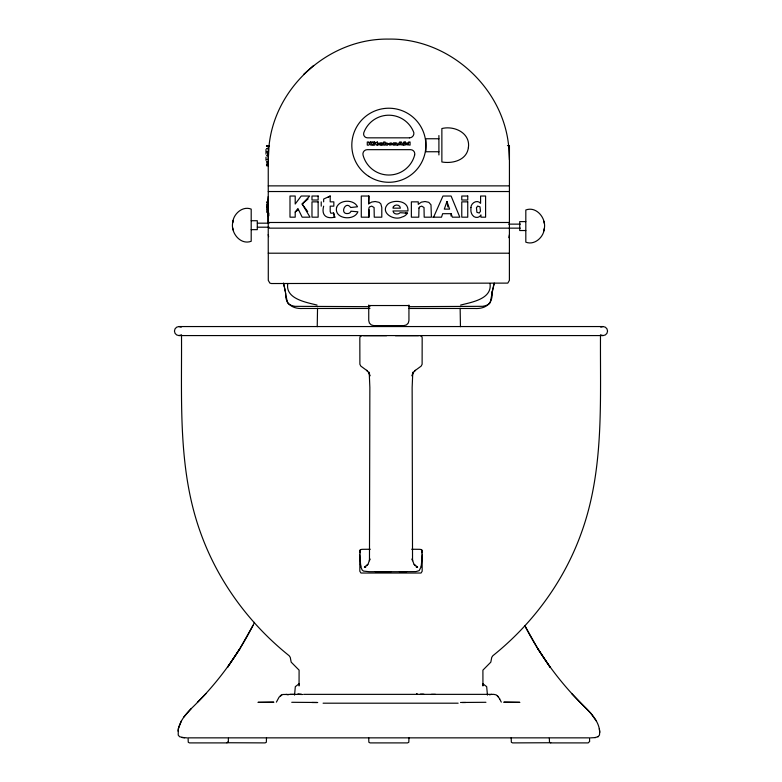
<?xml version="1.0" encoding="UTF-8"?>
<svg xmlns="http://www.w3.org/2000/svg" width="782" height="782" viewBox="0 0 782 782"><rect width="100%" height="100%" fill="white"/><g stroke="black" fill="none" stroke-linecap="round" stroke-linejoin="round"><path stroke-width="1.17" d="M509.395 253.202L268.285 253.202L268.285 280.367L269.868 283.113L271.452 283.534L507.811 283.113L509.395 280.367L509.444 145.608M487.45 695.12L486.678 686.664L482.611 683.566L482.944 685.961L482.905 670.154L490.813 662.149L491.741 657.359L492.836 655.736C533.187 623.44 564.604 580.459 581.818 531.633C604.33 468.643 600.029 400.482 600.498 334.784M268.236 159.89L269.076 145.608M422.231 554.653L421.215 566.647L419.152 570.664L415.946 571.593L400.061 571.71L369.104 571.691L363.503 571.095L362.154 570.019L360.785 566.647L359.769 554.653M317.541 308.235L317.228 326.69M299.056 685.961L299.095 670.154L291.187 662.149L290.259 657.359L289.164 655.736C248.813 623.44 217.406 580.459 200.182 531.633C177.67 468.643 181.971 400.482 181.502 334.784M450.989 216.018L451.155 213.691L442.671 213.691L441.498 217.181L432.583 217.181M299.125 684.133L299.056 684.934L299.389 683.566L295.322 686.664L294.55 695.12M232.733 222.508C230.455 232.762 240.543 245.382 251.198 241.267L251.198 209.117C242.733 205.646 233.349 213.838 232.733 222.508L233.163 220.397M544.282 228.755C546.559 218.491 536.481 205.881 525.817 209.996L525.817 242.146C534.282 245.607 543.666 237.415 544.282 228.755L543.861 230.856M411.703 549.247L419.602 549.316L421.175 549.521L422.114 550.596L422.172 571.231L421.048 573.03L360.952 573.03L359.828 571.231L359.886 550.596L360.825 549.521L362.398 549.316L370.297 549.247M360.258 552.854L359.886 550.596L360.825 549.531L360.238 549.922M359.769 551.388L359.886 550.596M178.013 731.111C179.088 722.167 185.011 714.826 191.179 708.668C216.233 684.612 237.151 656.46 252.948 625.502L254.521 622.345M421.762 549.932L421.175 549.531L422.114 550.596L421.742 552.854M268.988 146.371C274.58 87.027 329.212 38.035 388.84 39.1C448.467 38.035 503.1 87.027 508.691 146.371M421.215 566.647L421.342 565.885M492.064 292.918C492.914 303.983 484.948 309.144 474.713 308.47L408.937 308.47M508.838 237.669L509.444 234.6M492.621 290.22L491.565 292.585M493.168 287.678L490.382 301.969A12.013 5.054 0 0 1 482.719 306.319L408.918 306.671M492.797 289.379L494.107 283.651M493.422 286.554L494.224 283.084M446.942 201.512L444.293 209.117L449.611 209.117L446.942 201.512L447.851 206.947M433.59 217.181L442.954 196.028L451.106 196.028L459.826 217.181L452.367 217.181L451.155 213.691M181.463 720.838L178.316 728.746L178.218 735.07L179.616 736.742L184.601 737.768M276.398 702.119L279.096 697.114L282.693 694.494L301.793 694.357M252.948 625.502L239.859 648.718L227.494 667.378L239.947 648.63M295.205 212.02L297.903 208.481L302.165 217.181L310.034 217.181L302.145 204.014L309.692 196.028L301.197 196.028L295.205 204.024L295.205 196.028L289.995 196.028L289.995 217.181L295.205 217.181L295.205 212.02L298.098 209.899M183.682 717.202L191.179 708.668M598.064 736.742L599.462 735.07C600.967 724.679 593.313 715.598 586.5 708.668C561.437 684.612 540.518 656.46 524.732 625.502L537.821 648.718L550.186 667.378L537.733 648.63M407.52 213.212L405.663 215.197A9.101 9.022 89.8 0 1 402.144 216.966C393.747 221.433 379.065 212.137 388.283 203.731C394.773 199.273 408.82 200.847 407.94 210.974L392.984 210.974C393.317 214.395 398.165 214.982 400.179 212.684L407.52 213.212L405.35 213.066M197.387 702.363L206.057 693.517M303.553 74.476L313.641 65.453M308.108 198.931L302.145 204.014L307.688 211.541M368.674 196.028L368.674 203.819L371.675 202.049L375.204 201.512L379.075 202.333L380.805 203.799L381.792 207.445L381.792 217.181L374.255 217.181L374.089 207.523L371.694 206.116L369.515 206.927L368.889 208.051L368.674 217.181M280.249 695.736L281.461 694.905M328.166 197.23L330.2 196.028L330.2 201.854L333.836 201.854L333.836 206.155L330.2 206.155L330.2 211.59L330.854 213.251L333.572 212.997L334.442 215.03M489.434 694.817L491.614 694.357M330.2 196.028L323.64 199.048L323.64 201.854M598.025 736.742L594.916 737.582M178.951 335.576L603.049 335.576L605.317 334.96L606.94 333.347L607.555 331.069L606.94 328.792L605.317 327.169L603.049 326.553L178.951 326.553L176.683 327.169L175.06 328.792L174.445 331.069L175.06 333.347L176.683 334.96L178.951 335.576L180.652 335.048M600.772 327.169L603.049 326.553M460.598 305.078C471.487 302.233 492.357 299.086 490.011 283.534M550.811 742.744L512.601 742.9L511.34 742.274L511.184 737.856M361.88 335.752L360.336 336.25L359.828 337.716L359.886 364.265L360.815 366.093L367.393 370.922L366.66 370.297L369.485 373.454L368.821 372.212L369.866 376.054L369.212 372.32L369.857 387.549L369.466 560.733L369.876 558.807L368.254 563.724L366.993 565.562L367.794 564.457L364.392 567.097L365.947 566.852L364.95 566.911M335.302 217.054C326.925 219.302 321.07 215.783 323.64 206.155M595.532 737.582L590.566 737.856M423.424 694.357L420.169 694.387L424.157 694.357M485.935 702.295L460.51 702.471M381.303 325.605L381.714 325.605M399.416 571.72L406.65 571.691M298.304 694.357L300.953 694.396M395.956 325.605L396.376 325.605M294.325 694.357L289.975 694.357M438.907 138.756L425.848 138.756L425.848 151.747L438.907 151.747M266.476 145.608L268.236 145.608L268.265 222.489M507.44 145.608L508.603 145.608L509.444 159.89M266.476 146.381L268.236 146.381M266.476 148.56L268.236 148.56M266.476 151.825L268.236 151.825M266.476 155.677L268.236 155.677M266.476 159.528L268.236 159.528M266.476 161.62L268.236 161.62M266.476 162.871L268.236 162.871M266.476 164.298L268.236 164.298M266.476 164.992L268.236 164.992M266.476 165.745L268.236 165.745M509.444 185.872L268.265 185.872M509.444 191.531L268.265 191.531M268.236 196.507L267.757 201.228M268.236 201.639L267.161 201.639L267.161 212.645M267.161 201.766L268.236 201.766M267.161 202.694L268.236 202.694M267.161 202.812L268.236 202.812M368.674 203.819L369.114 196.028L361.284 196.028L361.284 217.181L369.114 217.181L369.114 209.82M267.161 204.62L268.236 204.62M267.161 204.728L268.236 204.728M267.161 205.646L268.236 205.646M267.161 205.969L268.236 205.969M267.161 206.223L268.236 206.194M267.161 206.849L268.236 206.839M267.161 206.966L268.236 206.966M267.161 207.543L268.236 207.543M267.161 207.846L268.236 207.846M267.161 208.061L268.236 208.061M267.161 208.872L268.236 208.872M267.161 209.791L268.236 209.791M267.161 209.918L268.236 209.918M267.161 211.003L268.236 210.915M267.161 211.365L268.236 211.482M267.161 212.45L268.236 212.45M267.991 213.056L268.705 213.056M267.991 213.232L268.705 213.232M268.705 213.378L268.236 213.515M267.991 214.043L268.705 214.082M267.991 214.767L268.705 214.767M251.198 220.729L257.298 220.729L257.298 229.654L251.198 229.654M525.817 221.609L519.717 221.609L519.717 230.534L525.817 230.534M509.444 222.489L267.991 222.489L267.991 212.127M257.346 223.173L269.096 223.173M508.613 224.131L520.333 224.131M257.346 227.2L269.096 227.2M268.246 253.202L268.236 228.149L520.304 228.149M287.796 283.534C285.029 298.851 306.241 302.351 317.081 305.078M368.742 305.537L408.937 305.537M369.974 306.671L294.961 306.329A12.013 5.054 0 0 1 287.287 301.969L284.511 287.678M369.954 308.47L302.966 308.47C292.722 309.144 284.765 303.983 285.616 292.918M379.974 325.605L373.767 325.605L371.255 324.931L369.407 323.083L368.742 320.571L368.742 305.068M380.844 325.605L396.836 325.605M397.696 325.605L403.913 325.605L406.425 324.931L408.263 323.083L408.937 320.571L408.937 305.068M363.474 335.693L386.601 335.693M395.399 335.693L418.526 335.693M303.602 694.357L493.784 694.357L496.228 694.905L498.584 697.114M323.093 703.194L458.135 703.194M187.113 737.856L182.138 737.582M228.93 737.856L548.749 737.856M391 571.73L375.35 571.691M431.42 694.357L435.447 694.357M317.169 702.471L291.745 702.295M299.154 694.367L297.395 694.357L302.497 694.504M286.065 694.357L288.245 694.817M417.05 566.911L416.053 566.852L417.608 567.097L414.206 564.457L415.007 565.562L413.746 563.724L412.124 558.807L412.534 560.733L412.143 387.549L412.788 372.32L412.134 376.054L413.179 372.212L412.515 373.454L415.34 370.297L414.616 370.922L421.185 366.093L422.114 364.265L422.172 337.716L421.664 336.25L420.12 335.752M226.868 742.744L265.069 742.9L266.339 742.274L266.496 737.856M178.951 326.553L181.229 327.169M601.348 335.048L603.049 335.576M416.611 693.605L417.236 693.82M571.613 693.517L590.85 713.321L596.216 720.838M497.43 695.736L499.688 698.913M499.678 698.913L501.282 702.119M283.455 283.084L284.257 286.554M283.573 283.651L284.883 289.379M285.059 290.22L285.283 291.295M543.861 221.286L544.282 223.388M232.733 227.875L233.163 229.976M268.236 234.6L268.637 236.643M360.326 563.959L360.785 566.647M599.325 728.746L599.843 732.284M422.114 550.596L422.231 551.408M333.572 212.997L334.1 217.054M460.451 326.69L460.139 308.235M438.907 135.56L438.907 154.944M408.966 737.856L408.81 742.274L407.549 742.9L370.13 742.9L368.869 742.274L368.713 737.856M321.236 201.854L321.236 206.155M268.236 222.704L268.236 227.22M267.845 151.825L267.845 155.677M267.757 204.395L267.757 209.224M265.988 149.421L265.988 154.162M265.988 157.192L265.988 160.349M414.656 155.012A26.656 26.656 0 0 1 363.024 155.012A4.33 4.33 0 0 1 367.247 149.665L410.579 149.665A4.223 4.223 0 0 1 414.646 155.002M317.727 702.529A108.571 0.518 0 0 1 311.959 702.5M465.661 702.5A108.571 0.518 0 0 1 462.26 702.519M470.92 207.572L470.911 211.003A8.162 6.461 90 0 0 472.484 215.148C474.381 218.198 479.327 218.334 480.959 214.913L480.959 217.181L485.593 217.181L485.593 196.028L480.588 196.028L480.588 203.359C477.382 199.185 470.92 202.919 470.92 207.572M476.453 207.895L476.912 212.352L479.278 213.007L480.471 211.189L479.982 206.79L477.548 206.116L476.453 207.895M405.975 143.702L405.946 143.966A1.056 1.056 0 0 0 406.171 144.631L410.071 145.12L410.071 142.001L408.624 142.001C409.328 143.986 406.337 141.865 405.975 143.702M336.602 207.416C333.914 219.195 354.217 221.296 357.892 211.814L350.971 211.179A3.597 3.382 -90 0 1 348.498 213.437C339.007 215.216 345.341 199.85 350.678 207.513L357.511 206.78C353.904 199.156 339.564 199.42 336.602 207.416M418.966 208.051L418.761 217.181L411.361 217.181L411.361 201.854L418.262 201.854L418.262 204.356L421.303 202.167L425.056 201.512L428.8 202.323L430.99 204.806L431.41 217.181L424.186 217.181L424.02 207.523L421.693 206.116L419.572 206.927L418.966 208.051M388.312 143.741L389.768 145.139L392.535 144.533L389.739 144.201L392.613 144.201L391.117 142.852L388.312 143.741M378.693 143.683C379.241 146.439 386.132 145.256 380.12 143.751C385.839 143.575 380.453 141.718 378.693 143.683M385.115 143.771L385.067 145.12L383.63 145.12L383.63 142.001L385.067 142.001C384.382 143.917 389.104 141.698 387.598 145.12L386.152 145.12L386.122 143.692L385.115 143.771M394.754 143.771L394.715 145.12L393.278 145.12L393.278 142.862L395.966 142.813L397.158 143.302L397.236 145.12L395.8 145.12L395.76 143.692L394.754 143.771M407.422 143.751C407.813 145.99 409.533 142.559 407.422 143.751M228.344 741.492L226.927 742.9L189.508 742.9L188.247 742.274L188.091 737.856L228.344 737.856L228.344 741.492M589.589 741.492L588.172 742.9L550.753 742.9L549.492 742.274L549.335 737.856L589.589 737.856L589.589 741.492M393.307 206.966L393.004 208.168L400.364 208.168C400.286 204.503 394.724 203.946 393.307 206.966M468.389 147.642C466.776 160.242 452.631 163.897 441.869 161.972L441.869 128.541C454.293 125.423 470.608 133.008 468.389 147.642M389.798 143.614L391.156 143.79L389.798 143.614M273.72 702.187L257.972 702.344L273.71 702.216M399.563 144.602L397.676 145.12L399.622 142.001L401.362 142.001L403.307 145.12L399.563 144.602M400.472 142.813L399.905 143.927L401.039 143.927L400.472 142.813M370.551 142.001L368.879 143.184L368.879 142.001L367.276 142.001L367.276 145.12L368.879 145.12L369.7 143.839L370.795 145.12L372.76 145.12L370.795 143.184L372.682 142.001L370.551 142.001M377.335 142.001L375.37 142.862L376.396 145.09L378.185 145.1L377.383 144.484L378.126 142.862L377.335 142.862L377.335 142.001M409.455 137.837L367.481 137.837A3.89 3.89 0 0 1 363.825 132.608A26.656 26.656 0 0 1 413.825 132.608A4.438 4.438 0 0 1 409.455 137.837M374.686 142.001L373.249 142.001L373.249 142.598L374.686 142.598L374.686 142.001M405.213 142.001L403.776 142.001L403.776 142.598L405.213 142.598L405.213 142.001M374.686 142.862L373.249 142.862L373.249 145.12L374.686 145.12L374.686 142.862M405.213 142.862L403.776 142.862L403.776 145.12L405.213 145.12L405.213 142.862M318.137 196.028L311.979 196.028L311.979 200.026L318.137 200.026L318.137 196.028M467.744 196.028L461.771 196.028L461.771 200.026L467.744 200.026L467.744 196.028M318.137 201.854L311.979 201.854L311.979 217.181L318.137 217.181L318.137 201.854M467.744 201.854L461.771 201.854L461.771 217.181L467.744 217.181L467.744 201.854M268.705 214.933L267.991 214.903L268.705 214.962M268.705 215.744L267.991 215.744L268.705 215.773M519.698 702.344L503.96 702.187L519.698 702.344M368.723 176.341A37.037 37.037 0 0 0 425.828 147.133A37.037 37.037 0 0 0 371.968 112.285A37.037 37.037 0 0 0 368.723 176.341"/></g></svg>
